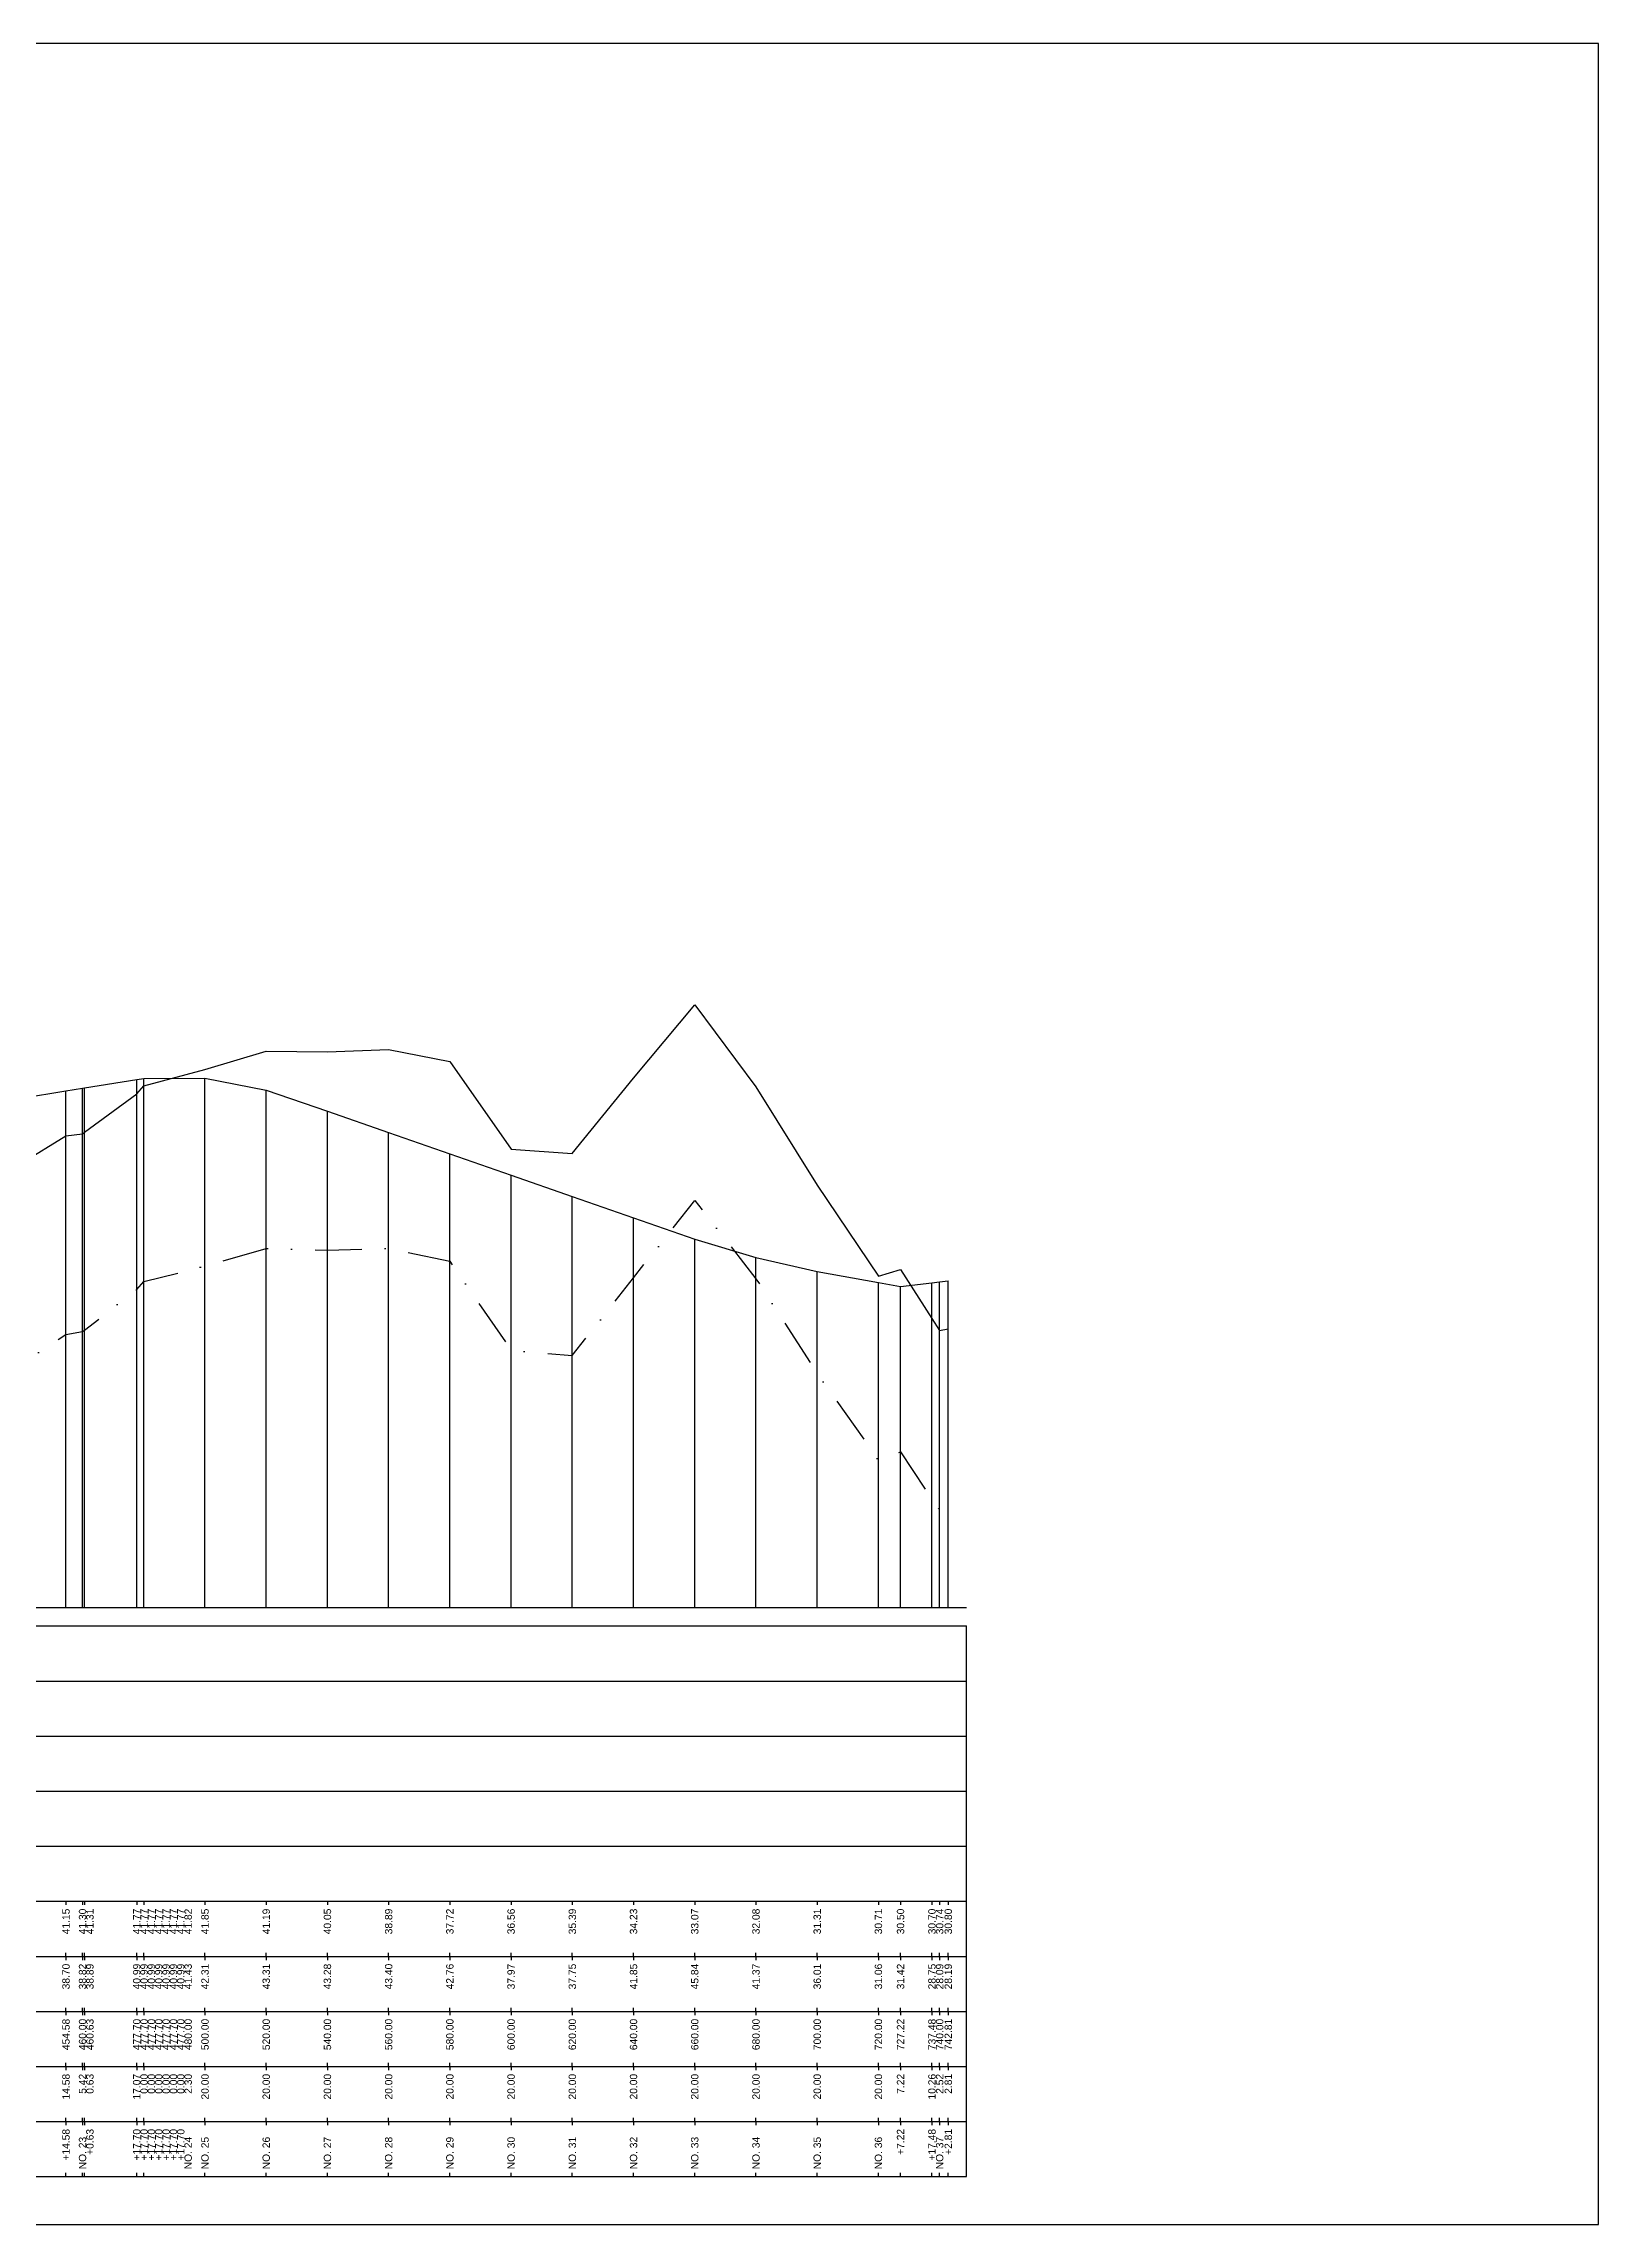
# Model space of a CAD drawing. Header units: millimetres. Extents: x -7351 to 135086, y 1419 to 5643.
# Drawn here: x 73744 to 74167, y 1419 to 2013 of the extents above; entities that cross this region are included whole.
import ezdxf
from ezdxf.enums import TextEntityAlignment as Align

# ---------------------------------------------------------------- set-up
doc = ezdxf.new("R2010")
doc.units = ezdxf.units.MM
doc.linetypes.add('DASHDOT', pattern=[25.4, 12.7, -6.35, 0, -6.35])
for name, color, linetype in [('KZ_종단_계획선', 1, 'Continuous'), ('KZ_종단_도각', 7, 'Continuous'), ('KZ_종단_수직선', 7, 'Continuous'), ('KZ_종단_암선1', 56, 'DASHDOT'), ('KZ_종단_지반선', 3, 'Continuous'), ('KZ_종단_테이블문자', 7, 'Continuous'), ('KZ_종단_테이블선', 7, 'Continuous')]:
    doc.layers.add(name, color=color, linetype=linetype)
doc.styles.get("Standard").update_dxf_attribs({"font": 'arial.ttf'})

msp = doc.modelspace()

# ---------------------------------------------------------------- linework, layer by layer
at = {"layer": 'KZ_종단_계획선'}
msp.add_lwpolyline([(73738.03, 1725.81), (73750.18, 1727.79), (73754.69, 1728.52), (73755.22, 1728.61), (73769.44, 1730.89), (73769.44, 1730.89), (73769.44, 1730.89), (73769.44, 1730.89), (73769.44, 1730.89), (73769.44, 1730.89), (73769.44, 1730.89), (73771.36, 1731.12), (73788.03, 1731.27), (73804.69, 1728.01), (73821.36, 1722.29), (73838.03, 1716.47), (73854.69, 1710.65), (73871.36, 1704.83), (73888.03, 1699.01), (73904.69, 1693.18), (73921.36, 1687.4), (73938.03, 1682.43), (73954.69, 1678.61), (73971.36, 1675.61), (73977.38, 1674.54), (73985.93, 1675.52), (73988.03, 1675.76), (73990.37, 1676.02)], dxfattribs=at)
at = {"layer": 'KZ_종단_도각'}
msp.add_lwpolyline([(73326.36, 1419.04), (74167.36, 1419.04), (74167.36, 2013.04), (73326.36, 2013.04)], close=True, dxfattribs=at)
at = {"layer": 'KZ_종단_수직선'}
for p, q in [((73755.22, 1587.04), (73755.22, 1728.61)), ((73769.44, 1587.04), (73769.44, 1730.89)), ((73769.44, 1587.04), (73769.44, 1730.89)), ((73769.44, 1587.04), (73769.44, 1730.89)), ((73769.44, 1587.04), (73769.44, 1730.89)), ((73769.44, 1587.04), (73769.44, 1730.89)), ((73769.44, 1587.04), (73769.44, 1730.89)), ((73769.44, 1587.04), (73769.44, 1730.89)), ((73771.36, 1587.04), (73771.36, 1731.12)), ((73788.03, 1587.04), (73788.03, 1731.27)), ((73750.18, 1587.04), (73750.18, 1727.79)), ((73754.69, 1587.04), (73754.69, 1728.52)), ((73804.69, 1587.04), (73804.69, 1728.01)), ((73821.36, 1587.04), (73821.36, 1722.29)), ((73838.03, 1587.04), (73838.03, 1716.47)), ((73854.69, 1587.04), (73854.69, 1710.65)), ((73871.36, 1587.04), (73871.36, 1704.83)), ((73888.03, 1587.04), (73888.03, 1699.01)), ((73904.69, 1587.04), (73904.69, 1693.18)), ((73921.36, 1587.04), (73921.36, 1687.4)), ((73938.03, 1587.04), (73938.03, 1682.43)), ((73954.69, 1587.04), (73954.69, 1678.61)), ((73971.36, 1587.04), (73971.36, 1675.61)), ((73985.93, 1587.04), (73985.93, 1675.52)), ((73988.03, 1587.04), (73988.03, 1675.76)), ((73990.37, 1587.04), (73990.37, 1676.02)), ((73977.38, 1587.04), (73977.38, 1674.54))]:
    msp.add_line(p, q, dxfattribs=at)
at = {"layer": 'KZ_종단_암선1', "flags": 128}
msp.add_lwpolyline([(73371.36, 1683.5), (73376.93, 1678.24), (73376.93, 1678.24), (73376.93, 1678.24), (73376.93, 1678.24), (73376.93, 1684.6), (73385.46, 1670.2), (73388.03, 1664.74), (73390.22, 1664.37), (73404.69, 1655.31), (73421.36, 1652.5), (73438.03, 1650.79), (73454.69, 1647.98), (73464.76, 1646.28), (73464.76, 1646.28), (73464.76, 1646.28), (73464.76, 1646.29), (73464.76, 1646.29), (73464.77, 1646.28), (73471.36, 1645.17), (73488.03, 1642.37), (73499.64, 1640.41), (73504.69, 1639.56), (73521.36, 1638.94), (73538.03, 1634.27), (73554.69, 1632.38), (73565.19, 1630.92), (73565.19, 1630.92), (73565.19, 1630.92), (73565.19, 1630.92), (73565.19, 1630.92), (73565.19, 1630.92), (73565.19, 1630.92), (73571.36, 1629.96), (73588.03, 1632.35), (73604.69, 1639.97), (73621.36, 1637.95), (73638.03, 1641.96), (73646.07, 1641.76), (73646.08, 1641.76), (73646.08, 1641.76), (73646.08, 1641.76), (73646.08, 1641.76), (73646.08, 1641.76), (73654.69, 1645.14), (73671.36, 1645.5), (73688.03, 1643.86), (73704.69, 1645.43), (73721.36, 1647.74), (73738.03, 1653.45), (73750.18, 1661.44), (73754.69, 1662.2), (73755.22, 1662.61), (73769.44, 1673.7), (73769.44, 1673.7), (73769.44, 1673.7), (73769.44, 1673.7), (73769.44, 1673.7), (73769.44, 1673.7), (73769.44, 1673.7), (73771.36, 1675.83), (73788.03, 1680.06), (73804.69, 1684.83), (73821.36, 1684.43), (73838.03, 1684.83), (73854.69, 1681.36), (73871.36, 1657.14), (73888.03, 1655.71), (73904.69, 1676.88), (73921.36, 1697.92), (73938.03, 1676.63), (73954.69, 1650.92), (73971.36, 1627.24), (73977.38, 1629.45), (73985.93, 1616.61), (73988.03, 1613.46), (73990.37, 1614.13)], dxfattribs=at)
at = {"layer": 'KZ_종단_지반선', "flags": 128}
msp.add_lwpolyline([(73738.03, 1708.07), (73750.18, 1715.55), (73754.69, 1716.12), (73755.22, 1716.51), (73769.44, 1727.01), (73769.44, 1727.01), (73769.44, 1727.01), (73769.44, 1727.01), (73769.44, 1727.01), (73769.44, 1727.01), (73769.44, 1727.01), (73771.36, 1729.16), (73788.03, 1733.61), (73804.69, 1738.61), (73821.36, 1738.44), (73838.03, 1739.06), (73854.69, 1735.82), (73871.36, 1711.87), (73888.03, 1710.77), (73904.69, 1731.26), (73921.36, 1751.23), (73938.03, 1728.87), (73954.69, 1702.09), (73971.36, 1677.35), (73977.38, 1679.16), (73985.93, 1665.78), (73988.03, 1662.5), (73990.37, 1663.01)], dxfattribs=at)
at = {"layer": 'KZ_종단_테이블선'}
for p, q in [((73351.36, 1587.04), (73995.37, 1587.04)), ((73351.36, 1582.04), (73995.37, 1582.04)), ((73995.37, 1567.04), (73995.37, 1582.04)), ((73351.36, 1567.04), (73995.37, 1567.04)), ((73995.37, 1552.04), (73995.37, 1567.04)), ((73351.36, 1552.04), (73995.37, 1552.04)), ((73995.37, 1537.04), (73995.37, 1552.04)), ((73351.36, 1537.04), (73995.37, 1537.04)), ((73995.37, 1522.04), (73995.37, 1537.04)), ((73351.36, 1522.04), (73995.37, 1522.04)), ((73995.37, 1507.04), (73995.37, 1522.04)), ((73351.36, 1507.04), (73995.37, 1507.04)), ((73750.18, 1507.04), (73750.18, 1506.04)), ((73754.69, 1507.04), (73754.69, 1506.04)), ((73755.22, 1507.04), (73755.22, 1506.04)), ((73769.44, 1507.04), (73769.44, 1506.04)), ((73769.44, 1507.04), (73769.44, 1506.04)), ((73769.44, 1507.04), (73769.44, 1506.04)), ((73769.44, 1507.04), (73769.44, 1506.04)), ((73769.44, 1507.04), (73769.44, 1506.04)), ((73769.44, 1507.04), (73769.44, 1506.04)), ((73769.44, 1507.04), (73769.44, 1506.04)), ((73771.36, 1507.04), (73771.36, 1506.04)), ((73788.03, 1507.04), (73788.03, 1506.04)), ((73804.69, 1507.04), (73804.69, 1506.04)), ((73821.36, 1507.04), (73821.36, 1506.04)), ((73838.03, 1507.04), (73838.03, 1506.04)), ((73854.69, 1507.04), (73854.69, 1506.04)), ((73871.36, 1507.04), (73871.36, 1506.04)), ((73888.03, 1507.04), (73888.03, 1506.04)), ((73904.69, 1507.04), (73904.69, 1506.04)), ((73921.36, 1507.04), (73921.36, 1506.04)), ((73938.03, 1507.04), (73938.03, 1506.04)), ((73954.69, 1507.04), (73954.69, 1506.04)), ((73971.36, 1507.04), (73971.36, 1506.04)), ((73977.38, 1507.04), (73977.38, 1506.04)), ((73985.93, 1507.04), (73985.93, 1506.04)), ((73988.03, 1507.04), (73988.03, 1506.04)), ((73990.37, 1507.04), (73990.37, 1506.04)), ((73995.37, 1492.04), (73995.37, 1507.04)), ((73351.36, 1492.04), (73995.37, 1492.04)), ((73750.18, 1492.04), (73750.18, 1493.04)), ((73750.18, 1492.04), (73750.18, 1491.04)), ((73754.69, 1492.04), (73754.69, 1493.04)), ((73754.69, 1492.04), (73754.69, 1491.04)), ((73755.22, 1492.04), (73755.22, 1493.04)), ((73755.22, 1492.04), (73755.22, 1491.04)), ((73769.44, 1492.04), (73769.44, 1493.04)), ((73769.44, 1492.04), (73769.44, 1493.04)), ((73769.44, 1492.04), (73769.44, 1493.04)), ((73769.44, 1492.04), (73769.44, 1493.04)), ((73769.44, 1492.04), (73769.44, 1493.04)), ((73769.44, 1492.04), (73769.44, 1493.04)), ((73769.44, 1492.04), (73769.44, 1493.04)), ((73769.44, 1492.04), (73769.44, 1491.04)), ((73769.44, 1492.04), (73769.44, 1491.04)), ((73769.44, 1492.04), (73769.44, 1491.04)), ((73769.44, 1492.04), (73769.44, 1491.04)), ((73769.44, 1492.04), (73769.44, 1491.04)), ((73769.44, 1492.04), (73769.44, 1491.04)), ((73769.44, 1492.04), (73769.44, 1491.04)), ((73771.36, 1492.04), (73771.36, 1493.04)), ((73771.36, 1492.04), (73771.36, 1491.04)), ((73788.03, 1492.04), (73788.03, 1493.04)), ((73788.03, 1492.04), (73788.03, 1491.04)), ((73804.69, 1492.04), (73804.69, 1493.04)), ((73804.69, 1492.04), (73804.69, 1491.04)), ((73821.36, 1492.04), (73821.36, 1493.04)), ((73821.36, 1492.04), (73821.36, 1491.04)), ((73838.03, 1492.04), (73838.03, 1493.04)), ((73838.03, 1492.04), (73838.03, 1491.04)), ((73854.69, 1492.04), (73854.69, 1493.04)), ((73854.69, 1492.04), (73854.69, 1491.04)), ((73871.36, 1492.04), (73871.36, 1493.04)), ((73871.36, 1492.04), (73871.36, 1491.04)), ((73888.03, 1492.04), (73888.03, 1493.04)), ((73888.03, 1492.04), (73888.03, 1491.04)), ((73904.69, 1492.04), (73904.69, 1493.04)), ((73904.69, 1492.04), (73904.69, 1491.04)), ((73921.36, 1492.04), (73921.36, 1493.04)), ((73921.36, 1492.04), (73921.36, 1491.04)), ((73938.03, 1492.04), (73938.03, 1493.04)), ((73938.03, 1492.04), (73938.03, 1491.04)), ((73954.69, 1492.04), (73954.69, 1493.04)), ((73954.69, 1492.04), (73954.69, 1491.04)), ((73971.36, 1492.04), (73971.36, 1493.04)), ((73971.36, 1492.04), (73971.36, 1491.04)), ((73977.38, 1492.04), (73977.38, 1493.04)), ((73977.38, 1492.04), (73977.38, 1491.04)), ((73985.93, 1492.04), (73985.93, 1493.04)), ((73985.93, 1492.04), (73985.93, 1491.04)), ((73988.03, 1492.04), (73988.03, 1493.04)), ((73988.03, 1492.04), (73988.03, 1491.04)), ((73990.37, 1492.04), (73990.37, 1493.04)), ((73990.37, 1492.04), (73990.37, 1491.04)), ((73995.37, 1477.04), (73995.37, 1492.04)), ((73351.36, 1477.04), (73995.37, 1477.04)), ((73750.18, 1477.04), (73750.18, 1478.04)), ((73750.18, 1477.04), (73750.18, 1476.04)), ((73754.69, 1477.04), (73754.69, 1478.04)), ((73754.69, 1477.04), (73754.69, 1476.04)), ((73755.22, 1477.04), (73755.22, 1478.04)), ((73755.22, 1477.04), (73755.22, 1476.04)), ((73769.44, 1477.04), (73769.44, 1478.04)), ((73769.44, 1477.04), (73769.44, 1478.04)), ((73769.44, 1477.04), (73769.44, 1478.04)), ((73769.44, 1477.04), (73769.44, 1478.04)), ((73769.44, 1477.04), (73769.44, 1478.04)), ((73769.44, 1477.04), (73769.44, 1478.04)), ((73769.44, 1477.04), (73769.44, 1478.04)), ((73769.44, 1477.04), (73769.44, 1476.04)), ((73769.44, 1477.04), (73769.44, 1476.04)), ((73769.44, 1477.04), (73769.44, 1476.04)), ((73769.44, 1477.04), (73769.44, 1476.04)), ((73769.44, 1477.04), (73769.44, 1476.04)), ((73769.44, 1477.04), (73769.44, 1476.04)), ((73769.44, 1477.04), (73769.44, 1476.04)), ((73771.36, 1477.04), (73771.36, 1478.04)), ((73771.36, 1477.04), (73771.36, 1476.04)), ((73788.03, 1477.04), (73788.03, 1478.04)), ((73788.03, 1477.04), (73788.03, 1476.04)), ((73804.69, 1477.04), (73804.69, 1478.04)), ((73804.69, 1477.04), (73804.69, 1476.04)), ((73821.36, 1477.04), (73821.36, 1478.04)), ((73821.36, 1477.04), (73821.36, 1476.04)), ((73838.03, 1477.04), (73838.03, 1478.04)), ((73838.03, 1477.04), (73838.03, 1476.04)), ((73854.69, 1477.04), (73854.69, 1478.04)), ((73854.69, 1477.04), (73854.69, 1476.04)), ((73871.36, 1477.04), (73871.36, 1478.04)), ((73871.36, 1477.04), (73871.36, 1476.04)), ((73888.03, 1477.04), (73888.03, 1478.04)), ((73888.03, 1477.04), (73888.03, 1476.04)), ((73904.69, 1477.04), (73904.69, 1478.04)), ((73904.69, 1477.04), (73904.69, 1476.04)), ((73921.36, 1477.04), (73921.36, 1478.04)), ((73921.36, 1477.04), (73921.36, 1476.04)), ((73938.03, 1477.04), (73938.03, 1478.04)), ((73938.03, 1477.04), (73938.03, 1476.04)), ((73954.69, 1477.04), (73954.69, 1478.04)), ((73954.69, 1477.04), (73954.69, 1476.04)), ((73971.36, 1477.04), (73971.36, 1478.04)), ((73971.36, 1477.04), (73971.36, 1476.04)), ((73977.38, 1477.04), (73977.38, 1478.04)), ((73977.38, 1477.04), (73977.38, 1476.04)), ((73985.93, 1477.04), (73985.93, 1478.04)), ((73985.93, 1477.04), (73985.93, 1476.04)), ((73988.03, 1477.04), (73988.03, 1478.04)), ((73988.03, 1477.04), (73988.03, 1476.04)), ((73990.37, 1477.04), (73990.37, 1478.04)), ((73990.37, 1477.04), (73990.37, 1476.04)), ((73995.37, 1462.04), (73995.37, 1477.04)), ((73351.36, 1462.04), (73995.37, 1462.04)), ((73750.18, 1462.04), (73750.18, 1463.04)), ((73750.18, 1462.04), (73750.18, 1461.04)), ((73754.69, 1462.04), (73754.69, 1463.04)), ((73754.69, 1462.04), (73754.69, 1461.04)), ((73755.22, 1462.04), (73755.22, 1463.04)), ((73755.22, 1462.04), (73755.22, 1461.04)), ((73769.44, 1462.04), (73769.44, 1463.04)), ((73769.44, 1462.04), (73769.44, 1463.04)), ((73769.44, 1462.04), (73769.44, 1463.04)), ((73769.44, 1462.04), (73769.44, 1463.04)), ((73769.44, 1462.04), (73769.44, 1463.04)), ((73769.44, 1462.04), (73769.44, 1463.04)), ((73769.44, 1462.04), (73769.44, 1463.04)), ((73769.44, 1462.04), (73769.44, 1461.04)), ((73769.44, 1462.04), (73769.44, 1461.04)), ((73769.44, 1462.04), (73769.44, 1461.04)), ((73769.44, 1462.04), (73769.44, 1461.04)), ((73769.44, 1462.04), (73769.44, 1461.04)), ((73769.44, 1462.04), (73769.44, 1461.04)), ((73769.44, 1462.04), (73769.44, 1461.04)), ((73771.36, 1462.04), (73771.36, 1463.04)), ((73771.36, 1462.04), (73771.36, 1461.04)), ((73788.03, 1462.04), (73788.03, 1463.04)), ((73788.03, 1462.04), (73788.03, 1461.04)), ((73804.69, 1462.04), (73804.69, 1463.04)), ((73804.69, 1462.04), (73804.69, 1461.04)), ((73821.36, 1462.04), (73821.36, 1463.04)), ((73821.36, 1462.04), (73821.36, 1461.04)), ((73838.03, 1462.04), (73838.03, 1463.04)), ((73838.03, 1462.04), (73838.03, 1461.04)), ((73854.69, 1462.04), (73854.69, 1463.04)), ((73854.69, 1462.04), (73854.69, 1461.04)), ((73871.36, 1462.04), (73871.36, 1463.04)), ((73871.36, 1462.04), (73871.36, 1461.04)), ((73888.03, 1462.04), (73888.03, 1463.04)), ((73888.03, 1462.04), (73888.03, 1461.04)), ((73904.69, 1462.04), (73904.69, 1463.04)), ((73904.69, 1462.04), (73904.69, 1461.04)), ((73921.36, 1462.04), (73921.36, 1463.04)), ((73921.36, 1462.04), (73921.36, 1461.04)), ((73938.03, 1462.04), (73938.03, 1463.04)), ((73938.03, 1462.04), (73938.03, 1461.04)), ((73954.69, 1462.04), (73954.69, 1463.04)), ((73954.69, 1462.04), (73954.69, 1461.04)), ((73971.36, 1462.04), (73971.36, 1463.04)), ((73971.36, 1462.04), (73971.36, 1461.04)), ((73977.38, 1462.04), (73977.38, 1463.04)), ((73977.38, 1462.04), (73977.38, 1461.04)), ((73985.93, 1462.04), (73985.93, 1463.04)), ((73985.93, 1462.04), (73985.93, 1461.04)), ((73988.03, 1462.04), (73988.03, 1463.04)), ((73988.03, 1462.04), (73988.03, 1461.04)), ((73990.37, 1462.04), (73990.37, 1463.04)), ((73990.37, 1462.04), (73990.37, 1461.04)), ((73995.37, 1447.04), (73995.37, 1462.04)), ((73351.36, 1447.04), (73995.37, 1447.04)), ((73750.18, 1447.04), (73750.18, 1448.04)), ((73750.18, 1447.04), (73750.18, 1446.04)), ((73754.69, 1447.04), (73754.69, 1448.04)), ((73754.69, 1447.04), (73754.69, 1446.04)), ((73755.22, 1447.04), (73755.22, 1448.04)), ((73755.22, 1447.04), (73755.22, 1446.04)), ((73769.44, 1447.04), (73769.44, 1448.04)), ((73769.44, 1447.04), (73769.44, 1448.04)), ((73769.44, 1447.04), (73769.44, 1448.04)), ((73769.44, 1447.04), (73769.44, 1448.04)), ((73769.44, 1447.04), (73769.44, 1448.04)), ((73769.44, 1447.04), (73769.44, 1448.04)), ((73769.44, 1447.04), (73769.44, 1448.04)), ((73769.44, 1447.04), (73769.44, 1446.04)), ((73769.44, 1447.04), (73769.44, 1446.04)), ((73769.44, 1447.04), (73769.44, 1446.04)), ((73769.44, 1447.04), (73769.44, 1446.04)), ((73769.44, 1447.04), (73769.44, 1446.04)), ((73769.44, 1447.04), (73769.44, 1446.04)), ((73769.44, 1447.04), (73769.44, 1446.04)), ((73771.36, 1447.04), (73771.36, 1448.04)), ((73771.36, 1447.04), (73771.36, 1446.04)), ((73788.03, 1447.04), (73788.03, 1448.04)), ((73788.03, 1447.04), (73788.03, 1446.04)), ((73804.69, 1447.04), (73804.69, 1448.04)), ((73804.69, 1447.04), (73804.69, 1446.04)), ((73821.36, 1447.04), (73821.36, 1448.04)), ((73821.36, 1447.04), (73821.36, 1446.04)), ((73838.03, 1447.04), (73838.03, 1448.04)), ((73838.03, 1447.04), (73838.03, 1446.04)), ((73854.69, 1447.04), (73854.69, 1448.04)), ((73854.69, 1447.04), (73854.69, 1446.04)), ((73871.36, 1447.04), (73871.36, 1448.04)), ((73871.36, 1447.04), (73871.36, 1446.04)), ((73888.03, 1447.04), (73888.03, 1448.04)), ((73888.03, 1447.04), (73888.03, 1446.04)), ((73904.69, 1447.04), (73904.69, 1448.04)), ((73904.69, 1447.04), (73904.69, 1446.04)), ((73921.36, 1447.04), (73921.36, 1448.04)), ((73921.36, 1447.04), (73921.36, 1446.04)), ((73938.03, 1447.04), (73938.03, 1448.04)), ((73938.03, 1447.04), (73938.03, 1446.04)), ((73954.69, 1447.04), (73954.69, 1448.04)), ((73954.69, 1447.04), (73954.69, 1446.04)), ((73971.36, 1447.04), (73971.36, 1448.04)), ((73971.36, 1447.04), (73971.36, 1446.04)), ((73977.38, 1447.04), (73977.38, 1448.04)), ((73977.38, 1447.04), (73977.38, 1446.04)), ((73985.93, 1447.04), (73985.93, 1448.04)), ((73985.93, 1447.04), (73985.93, 1446.04)), ((73988.03, 1447.04), (73988.03, 1448.04)), ((73988.03, 1447.04), (73988.03, 1446.04)), ((73990.37, 1447.04), (73990.37, 1448.04)), ((73990.37, 1447.04), (73990.37, 1446.04)), ((73995.37, 1432.04), (73995.37, 1447.04)), ((73351.36, 1432.04), (73995.37, 1432.04)), ((73750.18, 1432.04), (73750.18, 1433.04)), ((73754.69, 1432.04), (73754.69, 1433.04)), ((73755.22, 1432.04), (73755.22, 1433.04)), ((73769.44, 1432.04), (73769.44, 1433.04)), ((73769.44, 1432.04), (73769.44, 1433.04)), ((73769.44, 1432.04), (73769.44, 1433.04)), ((73769.44, 1432.04), (73769.44, 1433.04)), ((73769.44, 1432.04), (73769.44, 1433.04)), ((73769.44, 1432.04), (73769.44, 1433.04)), ((73769.44, 1432.04), (73769.44, 1433.04)), ((73771.36, 1432.04), (73771.36, 1433.04)), ((73788.03, 1432.04), (73788.03, 1433.04)), ((73804.69, 1432.04), (73804.69, 1433.04)), ((73821.36, 1432.04), (73821.36, 1433.04)), ((73838.03, 1432.04), (73838.03, 1433.04)), ((73854.69, 1432.04), (73854.69, 1433.04)), ((73871.36, 1432.04), (73871.36, 1433.04)), ((73888.03, 1432.04), (73888.03, 1433.04)), ((73904.69, 1432.04), (73904.69, 1433.04)), ((73921.36, 1432.04), (73921.36, 1433.04)), ((73938.03, 1432.04), (73938.03, 1433.04)), ((73954.69, 1432.04), (73954.69, 1433.04)), ((73971.36, 1432.04), (73971.36, 1433.04)), ((73977.38, 1432.04), (73977.38, 1433.04)), ((73985.93, 1432.04), (73985.93, 1433.04)), ((73988.03, 1432.04), (73988.03, 1433.04)), ((73990.37, 1432.04), (73990.37, 1433.04))]:
    msp.add_line(p, q, dxfattribs=at)

# ---------------------------------------------------------------- texts
at = {"layer": 'KZ_종단_테이블문자'}
for s, p in [('41.15', (73750.18, 1505.04)), ('41.30', (73754.69, 1505.04)), ('41.31', (73756.69, 1505.04)), ('41.77', (73769.44, 1505.04)), ('41.77', (73771.44, 1505.04)), ('41.77', (73773.44, 1505.04)), ('41.77', (73775.44, 1505.04)), ('41.77', (73777.44, 1505.04)), ('41.77', (73779.44, 1505.04)), ('41.77', (73781.44, 1505.04)), ('41.82', (73783.44, 1505.04)), ('41.85', (73788.03, 1505.04)), ('41.19', (73804.69, 1505.04)), ('40.05', (73821.36, 1505.04)), ('38.89', (73838.03, 1505.04)), ('37.72', (73854.69, 1505.04)), ('36.56', (73871.36, 1505.04)), ('35.39', (73888.03, 1505.04)), ('34.23', (73904.69, 1505.04)), ('33.07', (73921.36, 1505.04)), ('32.08', (73938.03, 1505.04)), ('31.31', (73954.69, 1505.04)), ('30.71', (73971.36, 1505.04)), ('30.50', (73977.38, 1505.04)), ('30.70', (73985.93, 1505.04)), ('30.74', (73988.03, 1505.04)), ('30.80', (73990.37, 1505.04)), ('38.70', (73750.18, 1490.04)), ('38.82', (73754.69, 1490.04)), ('38.89', (73756.69, 1490.04)), ('40.99', (73769.44, 1490.04)), ('40.99', (73771.44, 1490.04)), ('40.99', (73773.44, 1490.04)), ('40.99', (73775.44, 1490.04)), ('40.99', (73777.44, 1490.04)), ('40.99', (73779.44, 1490.04)), ('40.99', (73781.44, 1490.04)), ('41.43', (73783.44, 1490.04)), ('42.31', (73788.03, 1490.04)), ('43.31', (73804.69, 1490.04)), ('43.28', (73821.36, 1490.04)), ('43.40', (73838.03, 1490.04)), ('42.76', (73854.69, 1490.04)), ('37.97', (73871.36, 1490.04)), ('37.75', (73888.03, 1490.04)), ('41.85', (73904.69, 1490.04)), ('45.84', (73921.36, 1490.04)), ('41.37', (73938.03, 1490.04)), ('36.01', (73954.69, 1490.04)), ('31.06', (73971.36, 1490.04)), ('31.42', (73977.38, 1490.04)), ('28.75', (73985.93, 1490.04)), ('28.09', (73988.03, 1490.04)), ('28.19', (73990.37, 1490.04)), ('454.58', (73750.18, 1475.04)), ('460.00', (73754.69, 1475.04)), ('460.63', (73756.69, 1475.04)), ('477.70', (73769.44, 1475.04)), ('477.70', (73771.44, 1475.04)), ('477.70', (73773.44, 1475.04)), ('477.70', (73775.44, 1475.04)), ('477.70', (73777.44, 1475.04)), ('477.70', (73779.44, 1475.04)), ('477.70', (73781.44, 1475.04)), ('480.00', (73783.44, 1475.04)), ('500.00', (73788.03, 1475.04)), ('520.00', (73804.69, 1475.04)), ('540.00', (73821.36, 1475.04)), ('560.00', (73838.03, 1475.04)), ('580.00', (73854.69, 1475.04)), ('600.00', (73871.36, 1475.04)), ('620.00', (73888.03, 1475.04)), ('640.00', (73904.69, 1475.04)), ('660.00', (73921.36, 1475.04)), ('680.00', (73938.03, 1475.04)), ('700.00', (73954.69, 1475.04)), ('720.00', (73971.36, 1475.04)), ('727.22', (73977.38, 1475.04)), ('737.48', (73985.93, 1475.04)), ('740.00', (73988.03, 1475.04)), ('742.81', (73990.37, 1475.04)), ('14.58', (73750.18, 1460.04)), ('5.42', (73754.69, 1460.04)), ('0.63', (73756.69, 1460.04)), ('17.07', (73769.44, 1460.04)), ('0.00', (73771.44, 1460.04)), ('0.00', (73773.44, 1460.04)), ('0.00', (73775.44, 1460.04)), ('0.00', (73777.44, 1460.04)), ('0.00', (73779.44, 1460.04)), ('0.00', (73781.44, 1460.04)), ('2.30', (73783.44, 1460.04)), ('20.00', (73788.03, 1460.04)), ('20.00', (73804.69, 1460.04)), ('20.00', (73821.36, 1460.04)), ('20.00', (73838.03, 1460.04)), ('20.00', (73854.69, 1460.04)), ('20.00', (73871.36, 1460.04)), ('20.00', (73888.03, 1460.04)), ('20.00', (73904.69, 1460.04)), ('20.00', (73921.36, 1460.04)), ('20.00', (73938.03, 1460.04)), ('20.00', (73954.69, 1460.04)), ('20.00', (73971.36, 1460.04)), ('7.22', (73977.38, 1460.04)), ('10.26', (73985.93, 1460.04)), ('2.52', (73988.03, 1460.04)), ('2.81', (73990.37, 1460.04)), ('+14.58', (73750.18, 1445.04)), ('+0.63', (73756.69, 1445.04)), ('+17.70', (73769.44, 1445.04)), ('+17.70', (73771.44, 1445.04)), ('+17.70', (73773.44, 1445.04)), ('+17.70', (73775.44, 1445.04)), ('+17.70', (73777.44, 1445.04)), ('+17.70', (73779.44, 1445.04)), ('+17.70', (73781.44, 1445.04)), ('+7.22', (73977.38, 1445.04)), ('+17.48', (73985.93, 1445.04)), ('+2.81', (73990.37, 1445.04))]:
    msp.add_text(s, height=2, rotation=90, dxfattribs=at).set_placement(p, align=Align.MIDDLE_RIGHT)
for s, p in [('NO. 23', (73754.69, 1434.04)), ('NO. 24', (73783.44, 1434.04)), ('NO. 25', (73788.03, 1434.04)), ('NO. 26', (73804.69, 1434.04)), ('NO. 27', (73821.36, 1434.04)), ('NO. 28', (73838.03, 1434.04)), ('NO. 29', (73854.69, 1434.04)), ('NO. 30', (73871.36, 1434.04)), ('NO. 31', (73888.03, 1434.04)), ('NO. 32', (73904.69, 1434.04)), ('NO. 33', (73921.36, 1434.04)), ('NO. 34', (73938.03, 1434.04)), ('NO. 35', (73954.69, 1434.04)), ('NO. 36', (73971.36, 1434.04)), ('NO. 37', (73988.03, 1434.04))]:
    msp.add_text(s, height=2, rotation=90, dxfattribs=at).set_placement(p, align=Align.MIDDLE_LEFT)

doc.saveas('drawing.dxf')
